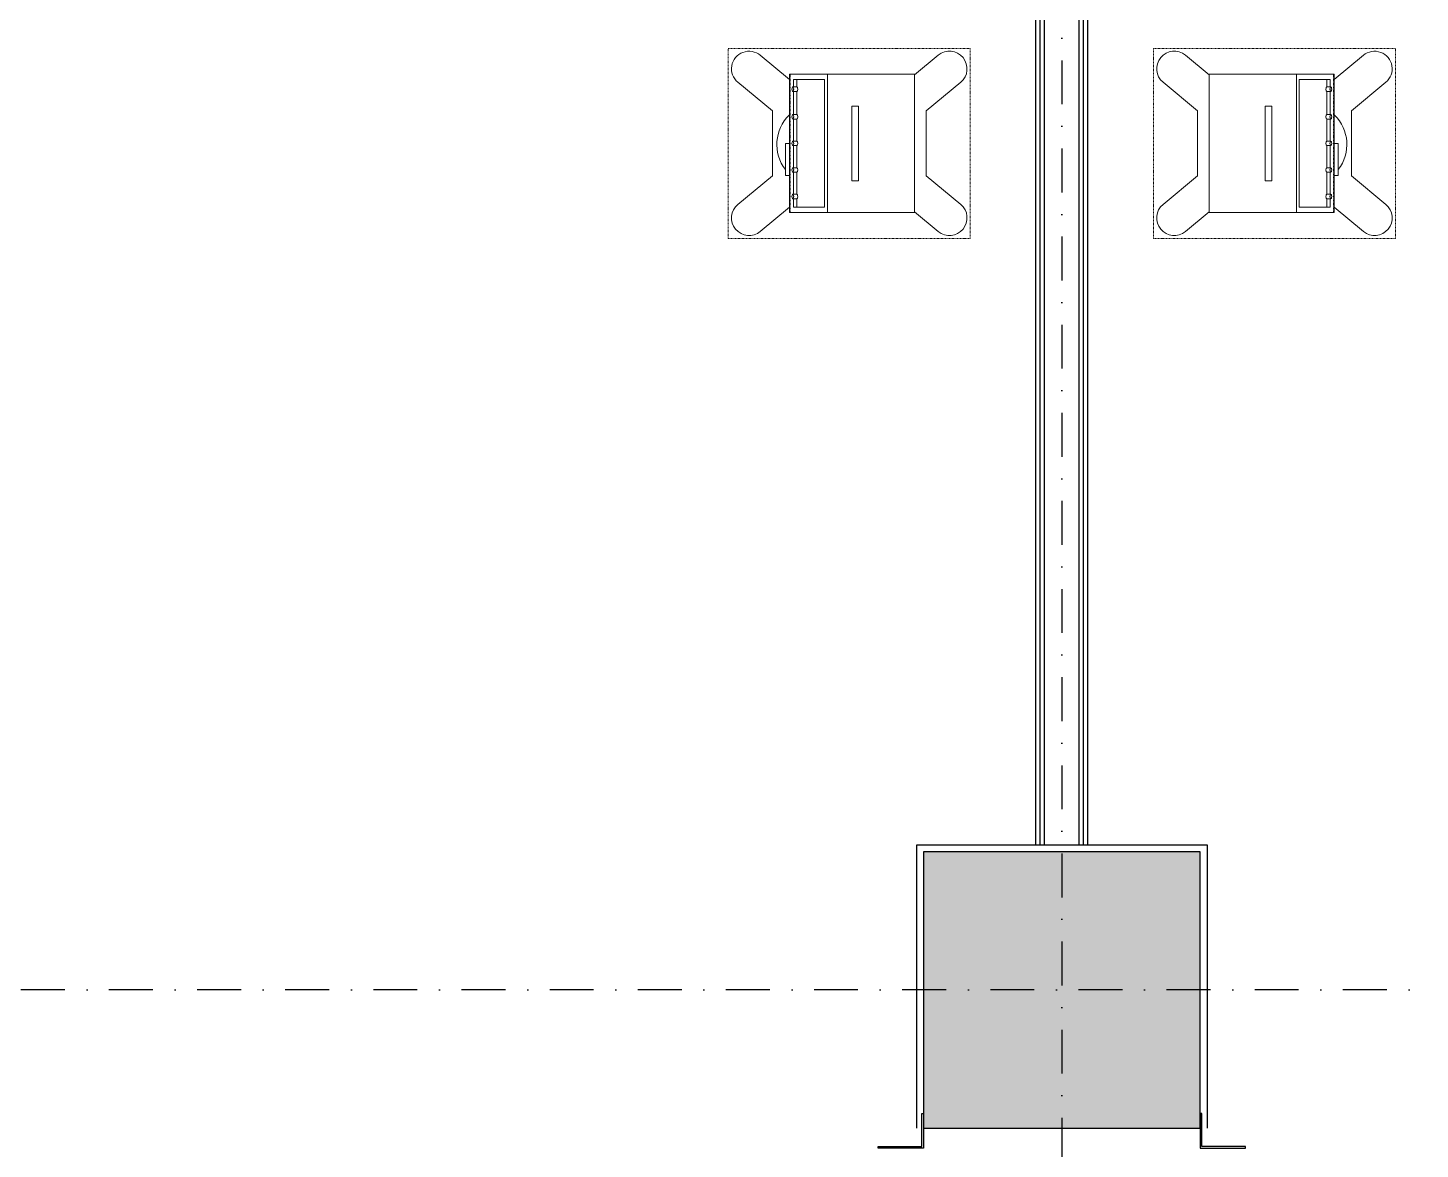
# Model space of a CAD drawing. Header units: inches. Extents: x -772 to 6765, y -813 to 4093.
# Drawn here: x 1400.8 to 1803.7, y -46.1 to 278.4 of the extents above; entities that cross this region are included whole.
import ezdxf

# ---------------------------------------------------------------- set-up
doc = ezdxf.new("R2010")
doc.units = ezdxf.units.IN
doc.header["$MEASUREMENT"] = 0
doc.linetypes.add('Dash _5x', pattern=[0.3175, 0.15875, -0.15875])
doc.linetypes.add('DASHDOT', pattern=[25.4, 12.7, -6.35, 0, -6.35])
for name, color, linetype in [('FHM_BEYAZ ALÇIPAN', 7, 'Continuous'), ('FHM_WAL_Siva', 30, 'Continuous'), ('H_FAC_Metal', 181, 'Continuous'), ('H_STR_Aks', 250, 'DASHDOT'), ('H_STR_Betonarme', 4, 'Continuous'), ('H_STR_BetonarmeTarama', 251, 'Continuous')]:
    doc.layers.add(name, color=color, linetype=linetype)
doc.layers.add('Q-SPCQ', color=91, linetype='Continuous', lineweight=18)
doc.layers.add('Q-SPCQ-HDLN', color=91, linetype='Dash _5x', lineweight=18)

# ---------------------------------------------------------------- blocks, each defined once
blk = doc.blocks.new('MED-VENT-ADL - VENTILATOR_ YETISKIN - Type 1-1243566-ICU-01-PLN')
at = {"layer": 'Q-SPCQ'}
for p, q in [((-9.4, 22.26), (-17.67, 32.23)), ((17.67, 32.23), (9.4, 22.26)), ((-25.49, 25.74), (-19.79, 18.88)), ((19.79, 18.88), (25.49, 25.74)), ((9.4, 22.26), (-9.4, 22.26)), ((-20, -2.66), (-20, 18.88)), ((-20, 18.88), (20, 18.88)), ((20, 18.88), (20, -2.66)), ((-10.8, 2.69), (10.8, 2.69)), ((-10.8, 0.78), (-10.8, 2.69)), ((10.8, 0.78), (-10.8, 0.78)), ((10.8, 0.78), (10.8, 2.69)), ((-20, -6.35), (-20, -2.66)), ((20, -2.66), (20, -6.35)), ((-20, -17.32), (-20, -6.35)), ((20, -6.35), (-20, -6.35)), ((-18.5, -7.15), (18.5, -7.15)), ((-18.5, -16.1), (-18.5, -7.15)), ((18.5, -7.15), (18.5, -16.1)), ((20, -6.35), (20, -17.32)), ((-18.5, -15.18), (-16.32, -15.18)), ((-16.32, -16.1), (-18.5, -16.1)), ((-16.32, -15.18), (-16.32, -16.34)), ((-15.48, -16.1), (-15.72, -16.1)), ((-15.05, -15.18), (-8.32, -15.18)), ((-15.05, -16.34), (-15.05, -15.18)), ((-8.32, -16.1), (-15.05, -16.1)), ((-8.32, -15.18), (-8.32, -16.34)), ((-7.84, -16.1), (-7.9, -16.1)), ((-7.48, -16.1), (-7.54, -16.1)), ((-7.05, -16.34), (-7.05, -15.18)), ((-7.05, -15.18), (-0.63, -15.18)), ((-0.63, -16.1), (-7.05, -16.1)), ((-0.63, -15.18), (-0.63, -16.34)), ((-0.15, -16.1), (-0.21, -16.1)), ((0.21, -16.1), (0.15, -16.1)), ((0.64, -16.34), (0.64, -15.18)), ((0.64, -15.18), (7.05, -15.18)), ((7.06, -16.1), (0.64, -16.1)), ((7.05, -15.18), (7.05, -16.34)), ((7.9, -16.1), (7.66, -16.1)), ((8.32, -16.34), (8.32, -15.18)), ((8.32, -15.18), (14.74, -15.18)), ((14.75, -16.1), (8.32, -16.1)), ((14.74, -15.18), (14.74, -16.34)), ((15.59, -16.1), (15.35, -16.1)), ((16.01, -16.34), (16.01, -15.18)), ((16.01, -15.18), (18.5, -15.18)), ((18.5, -16.1), (16.01, -16.1)), ((-18.5, -17.32), (-25.49, -25.74)), ((-20, -17.32), (20, -17.32)), ((0, -17.32), (0, -18.45)), ((0, -18.45), (9.29, -18.45)), ((9.29, -18.45), (9.29, -17.32)), ((25.49, -25.74), (18.5, -17.32)), ((-17.67, -32.23), (-9.4, -22.26)), ((-9.4, -22.26), (9.4, -22.26)), ((9.4, -22.26), (17.67, -32.23))]:
    blk.add_line(p, q, dxfattribs=at)
for centre, radius, start, end in [((-21.58, 28.99), 5.08, 39.6678, 219.6678), ((21.58, 28.99), 5.08, 320.3322, 140.3322), ((0.3, -8.96), 12, 224.8607, 307.4435), ((-21.58, -28.99), 5.08, 140.3322, 320.3322), ((21.58, -28.99), 5.08, 219.6678, 39.6678)]:
    blk.add_arc(centre, radius, start, end, dxfattribs=at)
for centre, major_axis, start_param, end_param in [((-15.69, -15.18), (0.635, 0), 1.570796, 3.141593), ((-15.69, -16.34), (0.635, 0), 1.570796, 4.712389), ((-15.69, -15.18), (-0.635, 0), 3.141593, 4.712389), ((-15.69, -16.34), (-0.635, 0), 1.570796, 4.712389), ((-7.69, -15.18), (-0.635, 0), 4.712389, 6.283185), ((-7.69, -16.34), (0.635, 0), 1.570796, 4.712389), ((-7.69, -15.18), (-0.635, 0), 3.141593, 4.712389), ((-7.69, -16.34), (0.635, 0), 4.712389, 7.853982), ((0, -15.18), (-0.635, 0), 4.712389, 6.283185), ((0, -16.34), (0.635, 0), 1.570796, 4.712389), ((0, -15.18), (-0.635, 0), 3.141593, 4.712389), ((0, -16.34), (0.635, 0), 4.712389, 7.853982), ((7.69, -15.18), (-0.635, 0), 4.712389, 6.283185), ((7.69, -16.34), (0.635, 0), 1.570796, 4.712389), ((7.69, -15.18), (0.635, 0), 0, 1.570796), ((7.69, -16.34), (0.635, 0), 4.712389, 7.853982), ((15.38, -15.18), (0.635, 0), 1.570796, 3.141593), ((15.38, -16.34), (0.635, 0), 1.570796, 4.712389), ((15.38, -15.18), (-0.635, 0), 3.141593, 4.712389), ((15.38, -16.34), (-0.635, 0), 1.570796, 4.712389)]:
    blk.add_ellipse(centre, major_axis=major_axis, ratio=0.406737, start_param=start_param, end_param=end_param, dxfattribs=at)
at = {"layer": 'Q-SPCQ-HDLN'}
for p, q in [((-27.5, -35), (-27.5, 35)), ((-27.5, 35), (27.5, 35)), ((27.5, 35), (27.5, -35)), ((-20, -17.12), (-20, 18.88)), ((-20, 18.88), (20, 18.88)), ((20, 18.88), (20, -17.12)), ((20, -17.12), (-20, -17.12)), ((27.5, -35), (-27.5, -35))]:
    blk.add_line(p, q, dxfattribs=at)

msp = doc.modelspace()

# ---------------------------------------------------------------- hatches: boundary and pattern name
at = {"layer": 'H_STR_BetonarmeTarama'}
h = msp.add_hatch(color=256, dxfattribs=at)
h.dxf.hatch_style = 1
h.paths.add_polyline_path([(1660, 40), (1660, -40), (1740, -40), (1740, 40)])

# ---------------------------------------------------------------- linework, layer by layer
at = {"layer": 'FHM_BEYAZ ALÇIPAN'}
for p, q in [((1692.5, 42), (1692.5, 808)), ((1693.75, 42), (1693.75, 808)), ((1695, 42), (1695, 808)), ((1705, 42), (1705, 808)), ((1706.25, 42), (1706.25, 808)), ((1707.5, 42), (1707.5, 808))]:
    msp.add_line(p, q, dxfattribs=at)
at = {"layer": 'FHM_WAL_Siva'}
msp.add_lwpolyline([(1658, -40), (1658, 42), (1742, 42), (1742, -40)], dxfattribs=at)
at = {"layer": 'H_FAC_Metal'}
for points in [[(1659.5, -35.75), (1660, -35.75), (1660, -45.75), (1646.875, -45.75), (1646.875, -45.25), (1659.5, -45.25)], [(1740.5, -35.75), (1740, -35.75), (1740, -45.75), (1753.125, -45.75), (1753.125, -45.25), (1740.5, -45.25)]]:
    msp.add_lwpolyline(points, close=True, dxfattribs=at)
at = {"layer": 'H_STR_Aks'}
for p, q in [((1700, 4043.005), (1700, -712.77)), ((6664.509, 0), (-659.052, 0))]:
    msp.add_line(p, q, dxfattribs=at)
at = {"layer": 'H_STR_Betonarme'}
msp.add_lwpolyline([(1660, 40), (1660, -40), (1740, -40), (1740, 40)], close=True, dxfattribs=at)

# ---------------------------------------------------------------- block references
at = {"layer": 'Q-SPCQ', "rotation": 270}
msp.add_blockref('MED-VENT-ADL - VENTILATOR_ YETISKIN - Type 1-1243566-ICU-01-PLN', (1638.5, 245), dxfattribs=at)
at = {"layer": 'Q-SPCQ', "extrusion": (0, 0, -1), "zscale": -1, "rotation": 270}
msp.add_blockref('MED-VENT-ADL - VENTILATOR_ YETISKIN - Type 1-1243566-ICU-01-PLN', (-1761.5, 245), dxfattribs=at)

doc.saveas('drawing.dxf')
